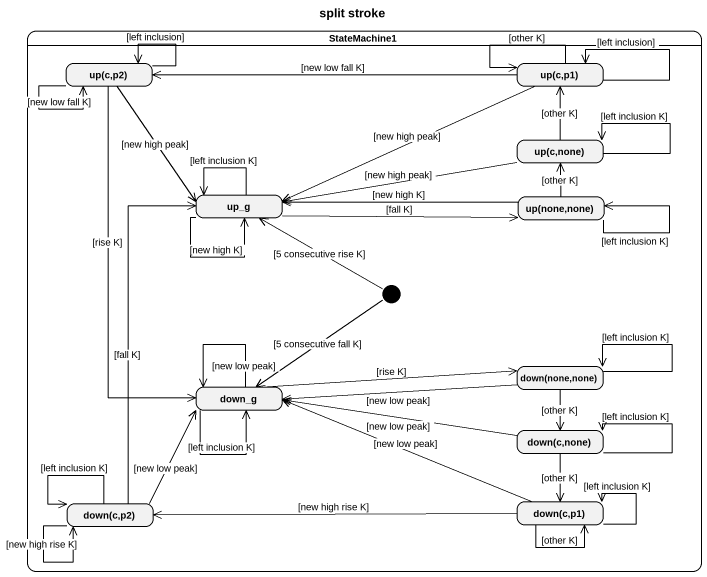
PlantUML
@startuml
title split stroke
hide empty description
state StateMachine1 {
  state "up(c,p2)" as up_c_p2
  state "up(c,p1)" as up_c_p1
  state "up(c,none)" as up_c_none
  state up_g
  state "up(none,none)" as up_none_none
  state "down(none,none)" as down_none_none
  state down_g
  state "down(c,none)" as down_c_none
  state "down(c,p2)" as down_c_p2
  state "down(c,p1)" as down_c_p1
  [*] -left-> up_g : [5 consecutive rise K]
  [*] --> down_g : [5 consecutive fall K]
}
up_c_p2 --> up_c_p2 : [new low fall K]
up_c_p2 --> up_c_p2 : [left inclusion]
up_c_p2 --> up_g : [new high peak]
up_c_p2 --> down_g : [rise K]
up_c_p1 -left-> up_c_p2 : [new low fall K]
up_c_p1 --> up_c_p1 : [left inclusion]
up_c_p1 --> up_c_p1 : [other K]
up_c_p1 -left-> up_g : [new high peak]
up_c_none -up-> up_c_p1 : [other K]
up_c_none --> up_c_none : [left inclusion K]
up_c_none -left-> up_g : [new high peak]
up_g --> up_g : [new high K]
up_g --> up_g : [left inclusion K]
up_g -right-> up_none_none : [fall K]
up_none_none -up-> up_c_none : [other K]
up_none_none -left-> up_g : [new high K]
up_none_none --> up_none_none : [left inclusion K]
down_none_none --> down_none_none : [left inclusion K]
down_none_none -left-> down_g : [new low peak]
down_none_none --> down_c_none : [other K]
down_g -right-> down_none_none : [rise K]
down_g --> down_g : [left inclusion K]
down_g --> down_g : [new low peak]
down_c_none -left-> down_g : [new low peak]
down_c_none --> down_c_none : [left inclusion K]
down_c_none --> down_c_p1 : [other K]
down_c_p2 -up-> up_g : [fall K]
down_c_p2 -up-> down_g : [new low peak]
down_c_p2 --> down_c_p2 : [new high rise K]
down_c_p2 --> down_c_p2 : [left inclusion K]
down_c_p1 -left-> down_g : [new low peak]
down_c_p1 -left-> down_c_p2 : [new high rise K]
down_c_p1 --> down_c_p1 : [other K]
down_c_p1 --> down_c_p1 : [left inclusion K]
@enduml
